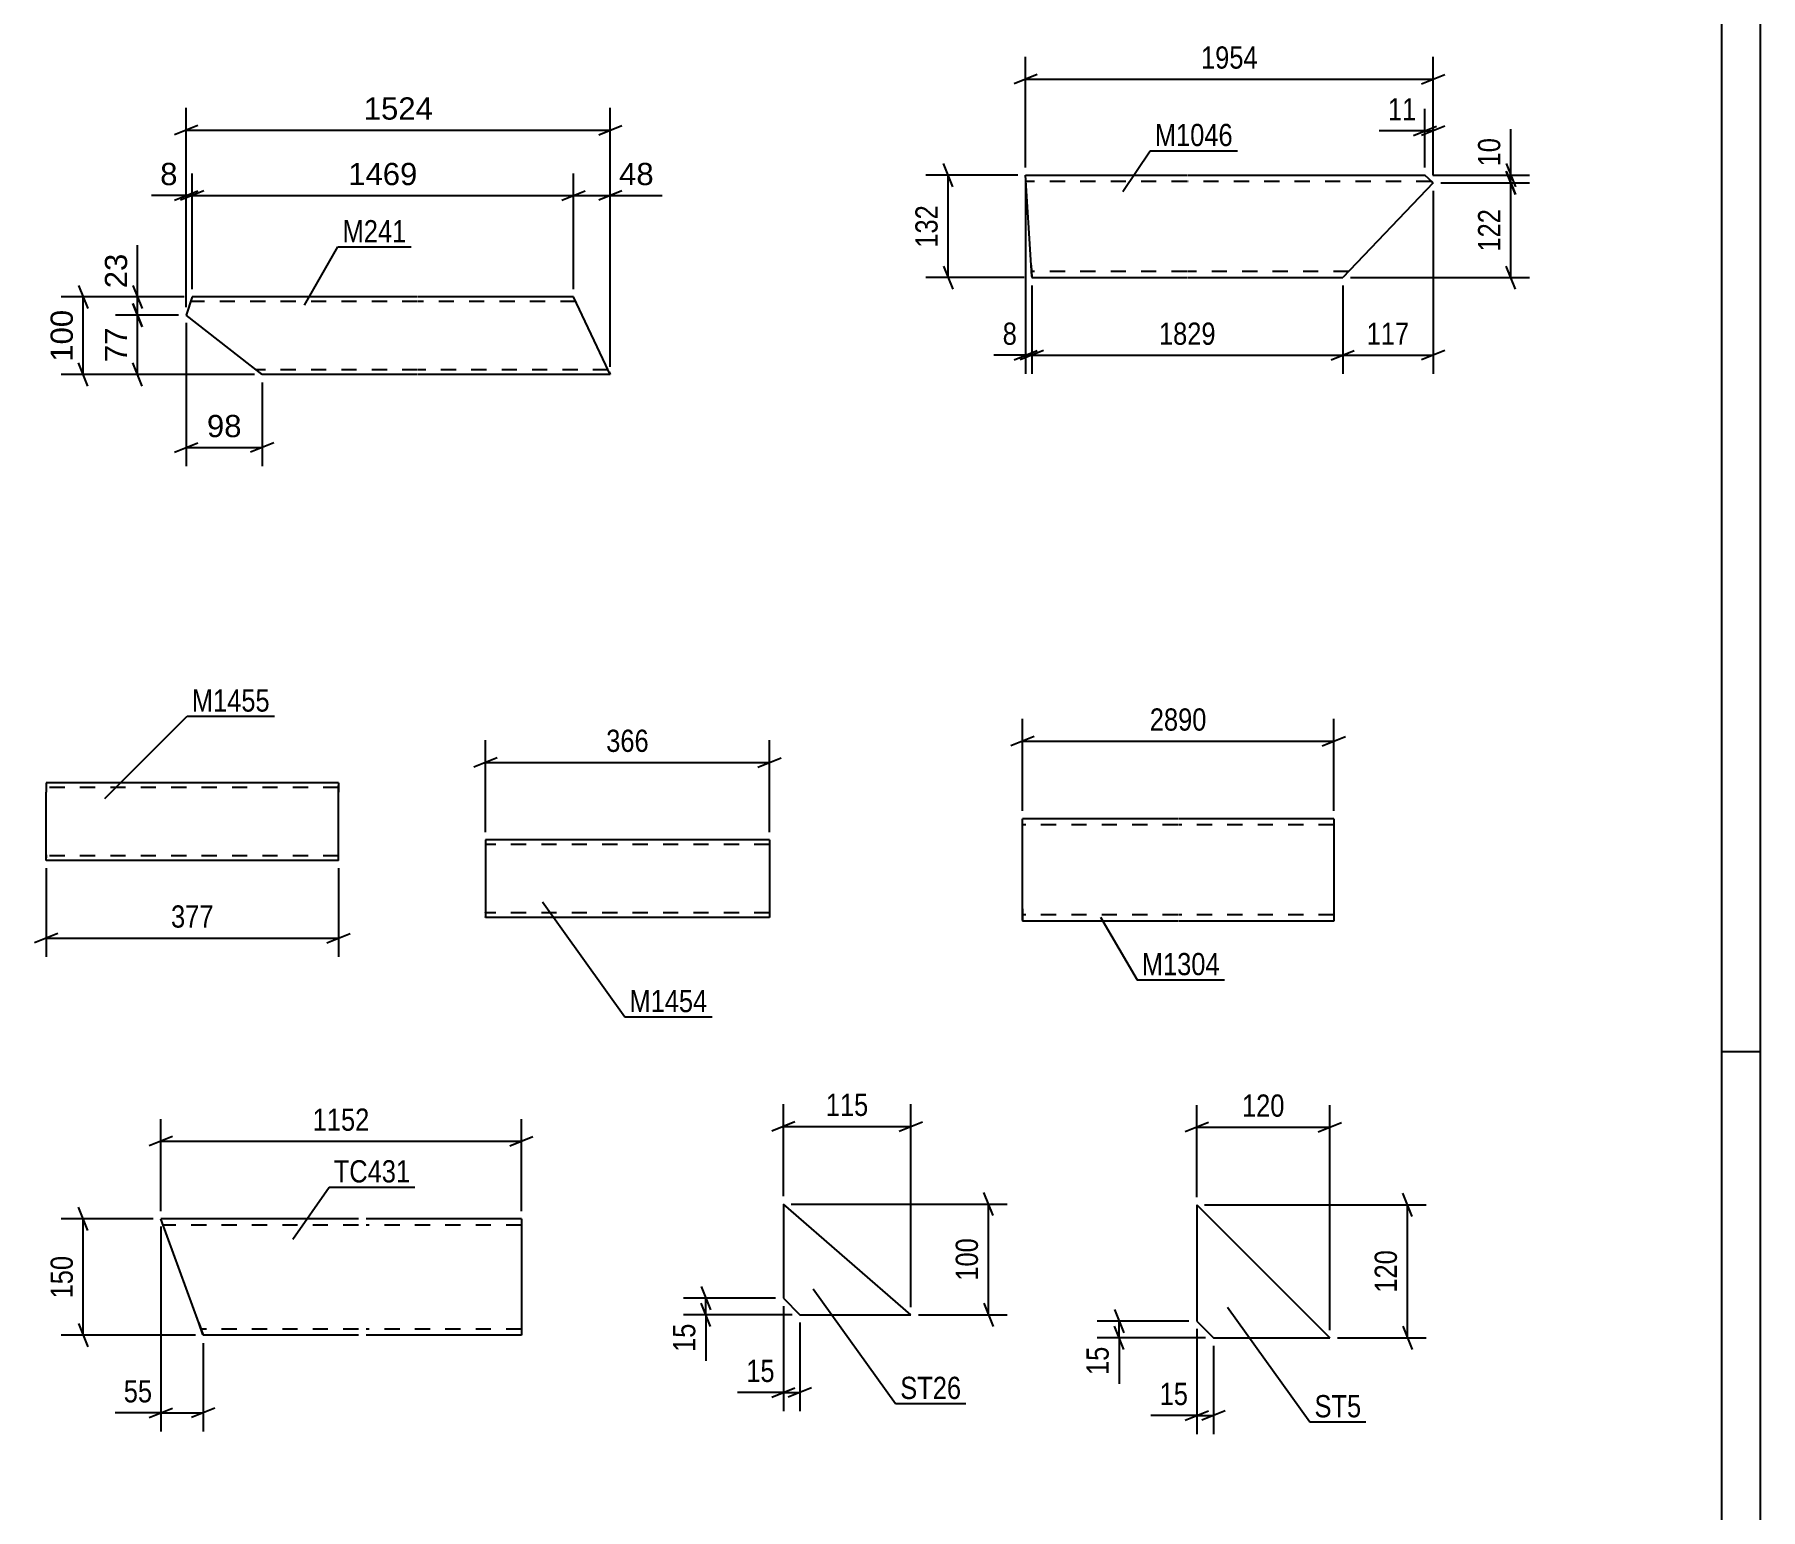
# Model space of a CAD drawing. Header units: millimetres. Extents: x 0 to 1189, y 0 to 841.
# Drawn here: x 966.5 to 1189, y 239 to 429.1 of the extents above; entities that cross this region are included whole.
import ezdxf

# ---------------------------------------------------------------- set-up
doc = ezdxf.new("R2010")
doc.units = ezdxf.units.MM
doc.linetypes.add('DXK_LINE_DOT2', pattern=[3.9198, 1.9599, -1.9599])
doc.styles.add('Arial', font='arial.ttf', dxfattribs={"height": 0.2})
doc.styles.add('Arial Narrow', font='ARIALN.TTF', dxfattribs={"height": 0.2})

# ---------------------------------------------------------------- blocks, each defined once
blk = doc.blocks.new('Unknown-348435271-1132')
at = {"color": 5, "linetype": 'Continuous'}
for p, q in [((1189, 0), (1189, 841)), ((1184, 5), (1184, 836)), ((1189, 298), (1184, 298))]:
    blk.add_line(p, q, dxfattribs=at)
blk = doc.blocks.new('Part-348435271-19402 - 19401')
at = {"color": 2, "linetype": 'Continuous'}
for p, q in [((1095, 399.33), (1094.29, 410.93)), ((1094.29, 410.93), (1115.05, 410.93)), ((1115.15, 410.93), (1145.76, 410.93)), ((1146.83, 409.95), (1135.15, 397.73)), ((1146.25, 410.47), (1145.76, 410.93)), ((1146.83, 409.95), (1146.25, 410.47)), ((1095, 399.33), (1095.1, 397.73)), ((1095.1, 397.73), (1115.05, 397.73)), ((1115.15, 397.73), (1135.15, 397.73))]:
    blk.add_line(p, q, dxfattribs=at)
at = {"color": 7, "linetype": 'DXK_LINE_DOT2'}
for p, q in [((1115.05, 410.13), (1094.34, 410.13)), ((1146.6, 410.13), (1115.15, 410.13)), ((1146.81, 409.93), (1146.6, 410.13)), ((1146.83, 409.95), (1146.81, 409.93)), ((1146.81, 409.93), (1146.83, 409.95)), ((1095.09, 397.86), (1095, 399.33)), ((1095.05, 398.53), (1095.05, 398.6)), ((1115.05, 398.53), (1095.05, 398.53)), ((1135.92, 398.53), (1115.15, 398.53))]:
    blk.add_line(p, q, dxfattribs=at)
blk = doc.blocks.new('Part-348435271-19422 - 19421')
at = {"color": 2, "linetype": 'Continuous'}
for p, q in [((1063.06, 278.38), (1063.06, 266.24)), ((1079.49, 264.1), (1063.06, 278.38)), ((1063.06, 266.24), (1065.2, 264.1)), ((1065.2, 264.1), (1079.49, 264.1))]:
    blk.add_line(p, q, dxfattribs=at)
blk = doc.blocks.new('Part-348435271-19221 - 19220')
at = {"color": 2, "linetype": 'Continuous'}
for p, q in [((1113.9, 328.02), (1093.9, 328.02)), ((1093.9, 316.42), (1093.9, 328.02)), ((1134, 328.02), (1114, 328.02)), ((1134, 328.02), (1134, 314.82)), ((1093.9, 316.42), (1093.9, 314.82)), ((1113.9, 314.82), (1093.9, 314.82)), ((1134, 314.82), (1114, 314.82))]:
    blk.add_line(p, q, dxfattribs=at)
at = {"color": 7, "linetype": 'DXK_LINE_DOT2'}
for p, q in [((1113.9, 327.22), (1093.9, 327.22)), ((1134, 327.22), (1114, 327.22)), ((1093.9, 314.94), (1093.9, 316.42)), ((1093.9, 315.62), (1093.9, 315.68)), ((1113.9, 315.62), (1093.9, 315.62)), ((1134, 315.62), (1114, 315.62)), ((1134, 315.62), (1134, 315.68))]:
    blk.add_line(p, q, dxfattribs=at)
blk = doc.blocks.new('Part-348435271-19252 - 19251')
at = {"color": 2, "linetype": 'Continuous'}
for p, q in [((1008.29, 276.47), (982.83, 276.47)), ((987.71, 263.07), (982.83, 276.47)), ((1029.29, 276.47), (1009.29, 276.47)), ((1029.29, 276.47), (1029.29, 261.47)), ((987.71, 263.07), (988.29, 261.47)), ((1008.29, 261.47), (988.29, 261.47)), ((1029.29, 261.47), (1009.29, 261.47))]:
    blk.add_line(p, q, dxfattribs=at)
at = {"color": 7, "linetype": 'DXK_LINE_DOT2'}
for p, q in [((1008.29, 275.67), (983.12, 275.67)), ((1029.29, 275.67), (1009.29, 275.67)), ((988.25, 261.59), (987.71, 263.07)), ((988, 262.27), (987.98, 262.33)), ((1008.29, 262.27), (988, 262.27)), ((1029.29, 262.27), (1009.29, 262.27)), ((1029.29, 262.27), (1029.29, 262.33))]:
    blk.add_line(p, q, dxfattribs=at)
blk = doc.blocks.new('Part-348435271-19298 - 19297')
at = {"color": 2, "linetype": 'Continuous'}
for p, q in [((1116.34, 278.28), (1116.34, 263.28)), ((1116.34, 278.28), (1133.49, 261.13)), ((1116.34, 263.28), (1118.49, 261.13)), ((1118.49, 261.13), (1133.49, 261.13))]:
    blk.add_line(p, q, dxfattribs=at)
blk = doc.blocks.new('Part-348435271-19366 - 19365')
at = {"color": 2, "linetype": 'Continuous'}
for p, q in [((968.05, 332.64), (968.05, 331.44)), ((1005.72, 332.64), (968.05, 332.64)), ((1005.72, 332.64), (1005.72, 332.55)), ((1005.72, 332.55), (1005.72, 331.44)), ((968.05, 323.38), (968.05, 331.44)), ((1005.72, 322.64), (1005.72, 331.44)), ((968.05, 322.73), (968.05, 323.38)), ((968.05, 322.64), (968.05, 322.73)), ((1005.72, 322.64), (968.05, 322.64))]:
    blk.add_line(p, q, dxfattribs=at)
at = {"color": 7, "linetype": 'DXK_LINE_DOT2'}
for p, q in [((1005.72, 332.04), (968.05, 332.04)), ((1005.72, 332.64), (1005.72, 332.64)), ((1005.72, 331.44), (1005.72, 332.29)), ((968.05, 323.38), (968.05, 322.99)), ((968.05, 323.24), (968.05, 323.29)), ((1005.72, 323.24), (968.05, 323.24)), ((968.05, 322.64), (968.05, 322.64)), ((1005.72, 323.24), (1005.72, 323.29))]:
    blk.add_line(p, q, dxfattribs=at)
blk = doc.blocks.new('Part-348435271-19378 - 19377')
at = {"color": 2, "linetype": 'Continuous'}
for p, q in [((1061.27, 325.28), (1024.67, 325.28)), ((1024.67, 325.28), (1024.67, 315.37)), ((1061.27, 325.28), (1061.27, 315.28)), ((1024.67, 315.28), (1024.67, 315.37)), ((1061.27, 315.28), (1024.67, 315.28))]:
    blk.add_line(p, q, dxfattribs=at)
at = {"color": 7, "linetype": 'DXK_LINE_DOT2'}
for p, q in [((1061.27, 324.68), (1024.67, 324.68)), ((1024.67, 315.88), (1024.67, 315.92)), ((1061.27, 315.88), (1061.27, 315.92)), ((1061.27, 315.88), (1024.67, 315.88))]:
    blk.add_line(p, q, dxfattribs=at)
blk = doc.blocks.new('Part-348435271-21969 - 21968')
at = {"color": 2, "linetype": 'Continuous'}
for p, q in [((986.85, 395.24), (986.09, 392.91)), ((1015.9, 395.24), (986.85, 395.24)), ((1036, 395.24), (1016, 395.24)), ((1040.19, 386.44), (1036, 395.24)), ((994.36, 386.44), (986.09, 392.91)), ((995.9, 385.24), (994.36, 386.44)), ((1015.9, 385.24), (995.9, 385.24)), ((1040.76, 385.24), (1016, 385.24)), ((1040.76, 385.24), (1040.19, 386.44))]:
    blk.add_line(p, q, dxfattribs=at)
at = {"color": 7, "linetype": 'DXK_LINE_DOT2'}
for p, q in [((1015.9, 394.64), (986.66, 394.64)), ((1036.28, 394.64), (1016, 394.64)), ((995.78, 385.33), (994.36, 386.44)), ((1015.9, 385.84), (995.13, 385.84)), ((1040.48, 385.84), (1016, 385.84)), ((1040.59, 385.59), (1040.76, 385.24))]:
    blk.add_line(p, q, dxfattribs=at)
blk = doc.blocks.new('StraightDimension-348435271-19905 - 19401')
at = {"color": 7, "linetype": 'Continuous'}
for p, q in [((1094.29, 411.93), (1094.29, 426.16)), ((1146.81, 410.93), (1146.81, 426.16)), ((1095.79, 423.91), (1092.79, 422.71)), ((1094.29, 423.31), (1146.81, 423.31)), ((1145.31, 422.71), (1148.31, 423.91))]:
    blk.add_line(p, q, dxfattribs=at)
at = {"color": 0}
blk.add_wipeout([(1124.81, 424.06), (1124.81, 428.26), (1116.29, 428.26), (1116.29, 424.06)], dxfattribs=at)
at = {"color": 3, "style": 'Arial Narrow'}
blk.add_text('1954', height=2.863, dxfattribs=at).set_placement((1116.89, 424.66))
blk = doc.blocks.new('StraightDimension-348435271-22893 - 19401')
at = {"color": 7, "linetype": 'Continuous'}
for p, q in [((1095.1, 396.73), (1095.1, 385.33)), ((1135.15, 396.73), (1135.15, 385.33)), ((1096.6, 388.33), (1093.6, 387.13)), ((1095.1, 387.73), (1135.15, 387.73)), ((1133.65, 387.13), (1136.65, 388.33))]:
    blk.add_line(p, q, dxfattribs=at)
at = {"color": 0}
blk.add_wipeout([(1119.38, 388.48), (1119.38, 392.68), (1110.87, 392.68), (1110.87, 388.48)], dxfattribs=at)
at = {"color": 3, "style": 'Arial Narrow'}
blk.add_text('1829', height=2.863, dxfattribs=at).set_placement((1111.47, 389.08))
blk = doc.blocks.new('StraightDimension-348435271-22756 - 19401')
at = {"color": 7, "linetype": 'Continuous'}
for p, q in [((1156.21, 412.43), (1157.41, 409.43)), ((1146.76, 410.93), (1159.21, 410.93)), ((1147.81, 409.93), (1159.21, 409.93)), ((1157.41, 408.43), (1156.21, 411.43)), ((1156.81, 409.93), (1156.81, 410.93))]:
    blk.add_line(p, q, dxfattribs=at)
at = {"color": 0}
blk.add_wipeout([(1156.06, 416.32), (1151.86, 416.32), (1151.86, 411.46), (1156.06, 411.46)], dxfattribs=at)
at = {"color": 7, "linetype": 'Continuous'}
blk.add_line((1156.81, 410.93), (1156.81, 416.84), dxfattribs=at)
blk.add_line((1156.81, 410.93), (1156.81, 416.84), dxfattribs=at)
at = {"color": 3, "style": 'Arial Narrow'}
blk.add_text('10', height=2.863, rotation=90.0002, dxfattribs=at).set_placement((1155.46, 412.06))
blk = doc.blocks.new('StraightDimension-348435271-19887 - 19401')
at = {"color": 7, "linetype": 'Continuous'}
for p, q in [((1145.76, 411.93), (1145.76, 419.49)), ((1146.81, 410.93), (1146.81, 419.49)), ((1144.26, 416.04), (1147.26, 417.24)), ((1148.31, 417.24), (1145.31, 416.04)), ((1145.76, 416.64), (1146.81, 416.64))]:
    blk.add_line(p, q, dxfattribs=at)
at = {"color": 0}
blk.add_wipeout([(1145.24, 417.39), (1145.24, 421.59), (1140.38, 421.59), (1140.38, 417.39)], dxfattribs=at)
at = {"color": 7, "linetype": 'Continuous'}
blk.add_line((1145.76, 416.64), (1139.85, 416.64), dxfattribs=at)
blk.add_line((1145.76, 416.64), (1139.85, 416.64), dxfattribs=at)
at = {"color": 3, "style": 'Arial Narrow'}
blk.add_text('11', height=2.863, dxfattribs=at).set_placement((1140.98, 417.99))
blk = doc.blocks.new('StraightDimension-348435271-19899 - 19401')
at = {"color": 7, "linetype": 'Continuous'}
for p, q in [((1084.89, 409.43), (1083.69, 412.43)), ((1093.29, 410.93), (1081.44, 410.93)), ((1084.29, 397.73), (1084.29, 410.93)), ((1083.69, 399.23), (1084.89, 396.23)), ((1094.1, 397.73), (1081.44, 397.73))]:
    blk.add_line(p, q, dxfattribs=at)
at = {"color": 0}
blk.add_wipeout([(1083.54, 407.68), (1079.34, 407.68), (1079.34, 400.99), (1083.54, 400.99)], dxfattribs=at)
at = {"color": 3, "style": 'Arial Narrow'}
blk.add_text('132', height=2.863, rotation=90.0002, dxfattribs=at).set_placement((1082.94, 401.59))
blk = doc.blocks.new('StraightDimension-348435271-22757 - 19401')
at = {"color": 7, "linetype": 'Continuous'}
for p, q in [((1147.81, 409.93), (1159.21, 409.93)), ((1156.21, 411.43), (1157.41, 408.43)), ((1156.81, 397.73), (1156.81, 409.93)), ((1157.41, 396.23), (1156.21, 399.23)), ((1136.15, 397.73), (1159.21, 397.73))]:
    blk.add_line(p, q, dxfattribs=at)
at = {"color": 0}
blk.add_wipeout([(1156.06, 407.17), (1151.86, 407.17), (1151.86, 400.49), (1156.06, 400.49)], dxfattribs=at)
at = {"color": 3, "style": 'Arial Narrow'}
blk.add_text('122', height=2.863, rotation=90.0002, dxfattribs=at).set_placement((1155.46, 401.09))
blk = doc.blocks.new('StraightDimension-348435271-22892 - 19401')
at = {"color": 7, "linetype": 'Continuous'}
for p, q in [((1146.81, 408.93), (1146.81, 385.33)), ((1135.15, 396.73), (1135.15, 385.33)), ((1133.65, 387.13), (1136.65, 388.33)), ((1135.15, 387.73), (1146.81, 387.73)), ((1148.31, 388.33), (1145.31, 387.13))]:
    blk.add_line(p, q, dxfattribs=at)
at = {"color": 0}
blk.add_wipeout([(1144.32, 388.48), (1144.32, 392.68), (1137.64, 392.68), (1137.64, 388.48)], dxfattribs=at)
at = {"color": 3, "style": 'Arial Narrow'}
blk.add_text('117', height=2.863, dxfattribs=at).set_placement((1138.24, 389.08))
blk = doc.blocks.new('StraightDimension-348435271-22894 - 19401')
at = {"color": 7, "linetype": 'Continuous'}
for p, q in [((1094.29, 409.93), (1094.29, 385.33)), ((1095.1, 396.73), (1095.1, 385.33)), ((1092.79, 387.13), (1095.79, 388.33)), ((1096.6, 388.33), (1093.6, 387.13)), ((1094.29, 387.73), (1095.1, 387.73))]:
    blk.add_line(p, q, dxfattribs=at)
at = {"color": 0}
blk.add_wipeout([(1093.76, 388.48), (1093.76, 392.68), (1090.73, 392.68), (1090.73, 388.48)], dxfattribs=at)
at = {"color": 7, "linetype": 'Continuous'}
blk.add_line((1094.29, 387.73), (1090.21, 387.73), dxfattribs=at)
blk.add_line((1094.29, 387.73), (1090.21, 387.73), dxfattribs=at)
at = {"color": 3, "style": 'Arial Narrow'}
blk.add_text('8', height=2.86, dxfattribs=at).set_placement((1091.33, 389.08))
blk = doc.blocks.new('StraightDimension-348435271-19975 - 19421')
at = {"color": 7, "linetype": 'Continuous'}
for p, q in [((1064.06, 278.38), (1091.89, 278.38)), ((1090.09, 276.88), (1088.89, 279.88)), ((1089.49, 264.1), (1089.49, 278.38)), ((1088.89, 265.6), (1090.09, 262.6)), ((1080.49, 264.1), (1091.89, 264.1))]:
    blk.add_line(p, q, dxfattribs=at)
at = {"color": 0}
blk.add_wipeout([(1088.74, 274.58), (1084.54, 274.58), (1084.54, 267.9), (1088.74, 267.9)], dxfattribs=at)
at = {"color": 3, "style": 'Arial Narrow'}
blk.add_text('100', height=2.863, rotation=90.0002, dxfattribs=at).set_placement((1088.14, 268.5))
blk = doc.blocks.new('StraightDimension-348435271-19963 - 19421')
at = {"color": 7, "linetype": 'Continuous'}
for p, q in [((1063.06, 265.24), (1063.06, 251.7)), ((1065.2, 263.1), (1065.2, 251.7)), ((1061.56, 253.5), (1064.56, 254.7)), ((1063.06, 254.1), (1065.2, 254.1)), ((1066.7, 254.7), (1063.7, 253.5))]:
    blk.add_line(p, q, dxfattribs=at)
at = {"color": 0}
blk.add_wipeout([(1062.54, 254.85), (1062.54, 259.05), (1057.68, 259.05), (1057.68, 254.85)], dxfattribs=at)
at = {"color": 7, "linetype": 'Continuous'}
blk.add_line((1063.06, 254.1), (1057.15, 254.1), dxfattribs=at)
blk.add_line((1063.06, 254.1), (1057.15, 254.1), dxfattribs=at)
at = {"color": 3, "style": 'Arial Narrow'}
blk.add_text('15', height=2.863, dxfattribs=at).set_placement((1058.28, 255.45))
blk = doc.blocks.new('StraightDimension-348435271-19967 - 19421')
at = {"color": 7, "linetype": 'Continuous'}
for p, q in [((1063.06, 279.38), (1063.06, 291.23)), ((1079.49, 265.1), (1079.49, 291.23)), ((1064.56, 288.98), (1061.56, 287.78)), ((1063.06, 288.38), (1079.49, 288.38)), ((1077.99, 287.78), (1080.99, 288.98))]:
    blk.add_line(p, q, dxfattribs=at)
at = {"color": 0}
blk.add_wipeout([(1074.62, 289.13), (1074.62, 293.33), (1067.93, 293.33), (1067.93, 289.13)], dxfattribs=at)
at = {"color": 3, "style": 'Arial Narrow'}
blk.add_text('115', height=2.863, dxfattribs=at).set_placement((1068.53, 289.73))
blk = doc.blocks.new('StraightDimension-348435271-19971 - 19421')
at = {"color": 7, "linetype": 'Continuous'}
for p, q in [((1052.46, 267.74), (1053.66, 264.74)), ((1062.06, 266.24), (1050.21, 266.24)), ((1053.66, 262.6), (1052.46, 265.6)), ((1053.06, 264.1), (1053.06, 266.24)), ((1064.2, 264.1), (1050.21, 264.1))]:
    blk.add_line(p, q, dxfattribs=at)
at = {"color": 0}
blk.add_wipeout([(1052.31, 263.57), (1048.11, 263.57), (1048.11, 258.72), (1052.31, 258.72)], dxfattribs=at)
at = {"color": 7, "linetype": 'Continuous'}
blk.add_line((1053.06, 264.1), (1053.06, 258.19), dxfattribs=at)
blk.add_line((1053.06, 264.1), (1053.06, 258.19), dxfattribs=at)
at = {"color": 3, "style": 'Arial Narrow'}
blk.add_text('15', height=2.863, rotation=90.0002, dxfattribs=at).set_placement((1051.71, 259.32))
blk = doc.blocks.new('StraightDimension-348435271-19517 - 19220')
at = {"color": 7, "linetype": 'Continuous'}
for p, q in [((1093.9, 329.02), (1093.9, 340.87)), ((1134, 329.02), (1134, 340.87)), ((1095.4, 338.62), (1092.4, 337.42)), ((1132.5, 337.42), (1135.5, 338.62)), ((1093.9, 338.02), (1134, 338.02))]:
    blk.add_line(p, q, dxfattribs=at)
at = {"color": 0}
blk.add_wipeout([(1118.2, 338.77), (1118.2, 342.97), (1109.69, 342.97), (1109.69, 338.77)], dxfattribs=at)
at = {"color": 3, "style": 'Arial Narrow'}
blk.add_text('2890', height=2.863, dxfattribs=at).set_placement((1110.29, 339.37))
blk = doc.blocks.new('StraightDimension-348435271-19603 - 19251')
at = {"color": 7, "linetype": 'Continuous'}
for p, q in [((982.83, 277.47), (982.83, 289.32)), ((1029.29, 277.47), (1029.29, 289.32)), ((984.33, 287.07), (981.33, 285.87)), ((1027.79, 285.87), (1030.79, 287.07)), ((982.83, 286.47), (1029.29, 286.47))]:
    blk.add_line(p, q, dxfattribs=at)
at = {"color": 0}
blk.add_wipeout([(1010.32, 287.22), (1010.32, 291.42), (1001.8, 291.42), (1001.8, 287.22)], dxfattribs=at)
at = {"color": 3, "style": 'Arial Narrow'}
blk.add_text('1152', height=2.863, dxfattribs=at).set_placement((1002.4, 287.82))
blk = doc.blocks.new('StraightDimension-348435271-19593 - 19251')
at = {"color": 7, "linetype": 'Continuous'}
for p, q in [((982.83, 275.47), (982.83, 249.07)), ((988.29, 260.47), (988.29, 249.07)), ((981.33, 250.87), (984.33, 252.07)), ((982.83, 251.47), (988.29, 251.47)), ((989.79, 252.07), (986.79, 250.87))]:
    blk.add_line(p, q, dxfattribs=at)
at = {"color": 0}
blk.add_wipeout([(982.31, 252.22), (982.31, 256.42), (977.45, 256.42), (977.45, 252.22)], dxfattribs=at)
at = {"color": 7, "linetype": 'Continuous'}
blk.add_line((982.83, 251.47), (976.92, 251.47), dxfattribs=at)
blk.add_line((982.83, 251.47), (976.92, 251.47), dxfattribs=at)
at = {"color": 3, "style": 'Arial Narrow'}
blk.add_text('55', height=2.863, dxfattribs=at).set_placement((978.05, 252.82))
blk = doc.blocks.new('StraightDimension-348435271-19597 - 19251')
at = {"color": 7, "linetype": 'Continuous'}
for p, q in [((981.83, 276.47), (969.98, 276.47)), ((973.43, 274.97), (972.23, 277.97)), ((972.83, 261.47), (972.83, 276.47)), ((972.23, 262.97), (973.43, 259.97)), ((987.29, 261.47), (969.98, 261.47))]:
    blk.add_line(p, q, dxfattribs=at)
at = {"color": 0}
blk.add_wipeout([(972.08, 272.31), (967.88, 272.31), (967.88, 265.62), (972.08, 265.62)], dxfattribs=at)
at = {"color": 3, "style": 'Arial Narrow'}
blk.add_text('150', height=2.863, rotation=90.0002, dxfattribs=at).set_placement((971.48, 266.22))
blk = doc.blocks.new('StraightDimension-348435271-19744 - 19297')
at = {"color": 7, "linetype": 'Continuous'}
for p, q in [((1105.74, 264.78), (1106.94, 261.78)), ((1115.34, 263.28), (1103.49, 263.28)), ((1106.94, 259.63), (1105.74, 262.63)), ((1106.34, 261.13), (1106.34, 263.28)), ((1117.49, 261.13), (1103.49, 261.13))]:
    blk.add_line(p, q, dxfattribs=at)
at = {"color": 0}
blk.add_wipeout([(1105.59, 260.61), (1101.39, 260.61), (1101.39, 255.75), (1105.59, 255.75)], dxfattribs=at)
at = {"color": 7, "linetype": 'Continuous'}
blk.add_line((1106.34, 261.13), (1106.34, 255.23), dxfattribs=at)
blk.add_line((1106.34, 261.13), (1106.34, 255.23), dxfattribs=at)
at = {"color": 3, "style": 'Arial Narrow'}
blk.add_text('15', height=2.863, rotation=90.0002, dxfattribs=at).set_placement((1104.99, 256.35))
blk = doc.blocks.new('StraightDimension-348435271-19736 - 19297')
at = {"color": 7, "linetype": 'Continuous'}
for p, q in [((1116.34, 262.28), (1116.34, 248.73)), ((1118.49, 260.13), (1118.49, 248.73)), ((1114.84, 250.53), (1117.84, 251.73)), ((1119.99, 251.73), (1116.99, 250.53)), ((1116.34, 251.13), (1118.49, 251.13))]:
    blk.add_line(p, q, dxfattribs=at)
at = {"color": 0}
blk.add_wipeout([(1115.82, 251.88), (1115.82, 256.08), (1110.96, 256.08), (1110.96, 251.88)], dxfattribs=at)
at = {"color": 7, "linetype": 'Continuous'}
blk.add_line((1116.34, 251.13), (1110.44, 251.13), dxfattribs=at)
blk.add_line((1116.34, 251.13), (1110.44, 251.13), dxfattribs=at)
at = {"color": 3, "style": 'Arial Narrow'}
blk.add_text('15', height=2.863, dxfattribs=at).set_placement((1111.56, 252.48))
blk = doc.blocks.new('StraightDimension-348435271-19748 - 19297')
at = {"color": 7, "linetype": 'Continuous'}
for p, q in [((1117.34, 278.28), (1145.89, 278.28)), ((1144.09, 276.78), (1142.89, 279.78)), ((1143.49, 261.13), (1143.49, 278.28)), ((1142.89, 262.63), (1144.09, 259.63)), ((1134.49, 261.13), (1145.89, 261.13))]:
    blk.add_line(p, q, dxfattribs=at)
at = {"color": 0}
blk.add_wipeout([(1142.74, 273.05), (1138.54, 273.05), (1138.54, 266.36), (1142.74, 266.36)], dxfattribs=at)
at = {"color": 3, "style": 'Arial Narrow'}
blk.add_text('120', height=2.863, rotation=90.0002, dxfattribs=at).set_placement((1142.14, 266.96))
blk = doc.blocks.new('StraightDimension-348435271-19740 - 19297')
at = {"color": 7, "linetype": 'Continuous'}
for p, q in [((1116.34, 279.28), (1116.34, 291.13)), ((1133.49, 262.13), (1133.49, 291.13)), ((1117.84, 288.88), (1114.84, 287.68)), ((1116.34, 288.28), (1133.49, 288.28)), ((1131.99, 287.68), (1134.99, 288.88))]:
    blk.add_line(p, q, dxfattribs=at)
at = {"color": 0}
blk.add_wipeout([(1128.26, 289.03), (1128.26, 293.23), (1121.57, 293.23), (1121.57, 289.03)], dxfattribs=at)
at = {"color": 3, "style": 'Arial Narrow'}
blk.add_text('120', height=2.863, dxfattribs=at).set_placement((1122.17, 289.63))
blk = doc.blocks.new('StraightDimension-348435271-19835 - 19365')
at = {"color": 7, "linetype": 'Continuous'}
for p, q in [((968.05, 321.64), (968.05, 310.24)), ((1005.72, 321.64), (1005.72, 310.24)), ((969.55, 313.24), (966.55, 312.04)), ((968.05, 312.64), (1005.72, 312.64)), ((1004.22, 312.04), (1007.22, 313.24))]:
    blk.add_line(p, q, dxfattribs=at)
at = {"color": 0}
blk.add_wipeout([(990.23, 313.39), (990.23, 317.59), (983.54, 317.59), (983.54, 313.39)], dxfattribs=at)
at = {"color": 3, "style": 'Arial Narrow'}
blk.add_text('377', height=2.863, dxfattribs=at).set_placement((984.14, 313.99))
blk = doc.blocks.new('StraightDimension-348435271-19839 - 19377')
at = {"color": 7, "linetype": 'Continuous'}
for p, q in [((1024.67, 326.28), (1024.67, 338.13)), ((1061.27, 326.28), (1061.27, 338.13)), ((1026.17, 335.88), (1023.17, 334.68)), ((1024.67, 335.28), (1061.27, 335.28)), ((1059.77, 334.68), (1062.77, 335.88))]:
    blk.add_line(p, q, dxfattribs=at)
at = {"color": 0}
blk.add_wipeout([(1046.31, 336.03), (1046.31, 340.23), (1039.63, 340.23), (1039.63, 336.03)], dxfattribs=at)
at = {"color": 3, "style": 'Arial Narrow'}
blk.add_text('366', height=2.863, dxfattribs=at).set_placement((1040.23, 336.63))
blk = doc.blocks.new('StraightDimension-348435271-22565 - 21968')
at = {"color": 7, "linetype": 'Continuous'}
for p, q in [((986.09, 393.91), (986.09, 411.15)), ((986.85, 396.24), (986.85, 411.15)), ((984.59, 407.7), (987.59, 408.9)), ((988.35, 408.9), (985.35, 407.7)), ((986.09, 408.3), (986.85, 408.3))]:
    blk.add_line(p, q, dxfattribs=at)
at = {"color": 0}
blk.add_wipeout([(985.57, 409.05), (985.57, 413.25), (982.14, 413.25), (982.14, 409.05)], dxfattribs=at)
at = {"color": 7, "linetype": 'Continuous'}
blk.add_line((986.09, 408.3), (981.62, 408.3), dxfattribs=at)
blk.add_line((986.09, 408.3), (981.62, 408.3), dxfattribs=at)
at = {"color": 3, "style": 'Arial'}
blk.add_text('8', height=2.87, dxfattribs=at).set_placement((982.74, 409.65))
blk = doc.blocks.new('StraightDimension-348435271-22662 - 21968')
at = {"color": 7, "linetype": 'Continuous'}
for p, q in [((986.09, 393.91), (986.09, 419.59)), ((1040.76, 386.24), (1040.76, 419.59)), ((987.59, 417.34), (984.59, 416.14)), ((986.09, 416.74), (1040.76, 416.74)), ((1039.26, 416.14), (1042.26, 417.34))]:
    blk.add_line(p, q, dxfattribs=at)
at = {"color": 0}
blk.add_wipeout([(1018.47, 417.49), (1018.47, 421.69), (1008.38, 421.69), (1008.38, 417.49)], dxfattribs=at)
at = {"color": 3, "style": 'Arial'}
blk.add_text('1524', height=2.865, dxfattribs=at).set_placement((1008.98, 418.09))
blk = doc.blocks.new('StraightDimension-348435271-22564 - 21968')
at = {"color": 7, "linetype": 'Continuous'}
for p, q in [((986.85, 396.24), (986.85, 411.15)), ((1036, 396.24), (1036, 411.15)), ((988.35, 408.9), (985.35, 407.7)), ((986.85, 408.3), (1036, 408.3)), ((1034.5, 407.7), (1037.5, 408.9))]:
    blk.add_line(p, q, dxfattribs=at)
at = {"color": 0}
blk.add_wipeout([(1016.47, 409.05), (1016.47, 413.25), (1006.38, 413.25), (1006.38, 409.05)], dxfattribs=at)
at = {"color": 3, "style": 'Arial'}
blk.add_text('1469', height=2.865, dxfattribs=at).set_placement((1006.98, 409.65))
blk = doc.blocks.new('StraightDimension-348435271-22506 - 21968')
at = {"color": 7, "linetype": 'Continuous'}
for p, q in [((979.23, 396.74), (980.43, 393.74)), ((985.85, 395.24), (976.98, 395.24)), ((980.43, 391.41), (979.23, 394.41)), ((979.83, 392.91), (979.83, 395.24)), ((985.09, 392.91), (976.98, 392.91))]:
    blk.add_line(p, q, dxfattribs=at)
at = {"color": 0}
blk.add_wipeout([(979.08, 401.41), (974.88, 401.41), (974.88, 395.76), (979.08, 395.76)], dxfattribs=at)
at = {"color": 7, "linetype": 'Continuous'}
blk.add_line((979.83, 395.24), (979.83, 401.93), dxfattribs=at)
blk.add_line((979.83, 395.24), (979.83, 401.93), dxfattribs=at)
at = {"color": 3, "style": 'Arial'}
blk.add_text('23', height=2.865, rotation=90.0002, dxfattribs=at).set_placement((978.48, 396.36))
blk = doc.blocks.new('StraightDimension-348435271-22563 - 21968')
at = {"color": 7, "linetype": 'Continuous'}
for p, q in [((1036, 396.24), (1036, 411.15)), ((1040.76, 386.24), (1040.76, 411.15)), ((1034.5, 407.7), (1037.5, 408.9)), ((1036, 408.3), (1040.76, 408.3)), ((1042.26, 408.9), (1039.26, 407.7))]:
    blk.add_line(p, q, dxfattribs=at)
at = {"color": 0}
blk.add_wipeout([(1046.93, 409.05), (1046.93, 413.25), (1041.29, 413.25), (1041.29, 409.05)], dxfattribs=at)
at = {"color": 7, "linetype": 'Continuous'}
blk.add_line((1040.76, 408.3), (1047.46, 408.3), dxfattribs=at)
blk.add_line((1040.76, 408.3), (1047.46, 408.3), dxfattribs=at)
at = {"color": 3, "style": 'Arial'}
blk.add_text('48', height=2.865, dxfattribs=at).set_placement((1041.89, 409.65))
blk = doc.blocks.new('StraightDimension-348435271-22507 - 21968')
at = {"color": 7, "linetype": 'Continuous'}
for p, q in [((979.23, 394.41), (980.43, 391.41)), ((985.09, 392.91), (976.98, 392.91)), ((979.83, 385.24), (979.83, 392.91)), ((994.9, 385.24), (976.98, 385.24)), ((980.43, 383.74), (979.23, 386.74))]:
    blk.add_line(p, q, dxfattribs=at)
at = {"color": 0}
blk.add_wipeout([(979.08, 391.9), (974.88, 391.9), (974.88, 386.25), (979.08, 386.25)], dxfattribs=at)
at = {"color": 3, "style": 'Arial'}
blk.add_text('77', height=2.865, rotation=90.0002, dxfattribs=at).set_placement((978.48, 386.85))
blk = doc.blocks.new('StraightDimension-348435271-22698 - 21968')
at = {"color": 7, "linetype": 'Continuous'}
for p, q in [((986.09, 391.91), (986.09, 373.43)), ((995.9, 384.24), (995.9, 373.43)), ((984.59, 375.23), (987.59, 376.43)), ((997.4, 376.43), (994.4, 375.23)), ((986.09, 375.83), (995.9, 375.83))]:
    blk.add_line(p, q, dxfattribs=at)
at = {"color": 0}
blk.add_wipeout([(993.82, 376.58), (993.82, 380.78), (988.17, 380.78), (988.17, 376.58)], dxfattribs=at)
at = {"color": 3, "style": 'Arial'}
blk.add_text('98', height=2.865, dxfattribs=at).set_placement((988.77, 377.18))
blk = doc.blocks.new('StraightDimension-348435271-22732 - 21968')
at = {"color": 7, "linetype": 'Continuous'}
for p, q in [((972.23, 396.74), (973.43, 393.74)), ((985.85, 395.24), (969.98, 395.24)), ((972.83, 385.24), (972.83, 395.24)), ((994.9, 385.24), (969.98, 385.24)), ((973.43, 383.74), (972.23, 386.74))]:
    blk.add_line(p, q, dxfattribs=at)
at = {"color": 0}
blk.add_wipeout([(972.08, 394.17), (967.88, 394.17), (967.88, 386.3), (972.08, 386.3)], dxfattribs=at)
at = {"color": 3, "style": 'Arial'}
blk.add_text('100', height=2.865, rotation=90.0002, dxfattribs=at).set_placement((971.48, 386.9))
blk = doc.blocks.new('Mark-348435271-20048 - 19401')
at = {"color": 0}
blk.add_wipeout([(1120.99, 414.68), (1120.99, 417.68), (1110.94, 417.68), (1110.94, 414.68)], dxfattribs=at)
blk.add_wipeout([(1120.99, 414.68), (1120.99, 417.68), (1110.94, 417.68), (1110.94, 414.68)], dxfattribs=at)
at = {"color": 30, "linetype": 'Continuous'}
for p, q in [((1106.81, 408.83), (1110.34, 414.08)), ((1110.34, 414.08), (1121.59, 414.08))]:
    blk.add_line(p, q, dxfattribs=at)
at = {"color": 3, "style": 'Arial Narrow'}
blk.add_text('M1046', height=2.863, dxfattribs=at).set_placement((1110.94, 414.68))
blk = doc.blocks.new('Mark-348435271-20055 - 19421')
at = {"color": 0}
blk.add_wipeout([(1085.99, 253.26), (1085.99, 256.26), (1078.13, 256.26), (1078.13, 253.26)], dxfattribs=at)
blk.add_wipeout([(1085.99, 253.26), (1085.99, 256.26), (1078.13, 256.26), (1078.13, 253.26)], dxfattribs=at)
at = {"color": 30, "linetype": 'Continuous'}
for p, q in [((1066.92, 267.46), (1077.53, 252.66)), ((1077.53, 252.66), (1086.59, 252.66))]:
    blk.add_line(p, q, dxfattribs=at)
at = {"color": 3, "style": 'Arial Narrow'}
blk.add_text('ST26', height=2.863, dxfattribs=at).set_placement((1078.13, 253.26))
blk = doc.blocks.new('Mark-348435271-19987 - 19220')
at = {"color": 0}
blk.add_wipeout([(1119.31, 307.86), (1119.31, 310.86), (1109.26, 310.86), (1109.26, 307.86)], dxfattribs=at)
blk.add_wipeout([(1119.31, 307.86), (1119.31, 310.86), (1109.26, 310.86), (1109.26, 307.86)], dxfattribs=at)
at = {"color": 30, "linetype": 'Continuous'}
for p, q in [((1103.92, 315.32), (1108.66, 307.26)), ((1108.66, 307.26), (1119.91, 307.26))]:
    blk.add_line(p, q, dxfattribs=at)
at = {"color": 3, "style": 'Arial Narrow'}
blk.add_text('M1304', height=2.863, dxfattribs=at).set_placement((1109.26, 307.86))
blk = doc.blocks.new('Mark-348435271-19999 - 19251')
at = {"color": 0}
blk.add_wipeout([(1014.97, 281.16), (1014.97, 284.16), (1005.11, 284.16), (1005.11, 281.16)], dxfattribs=at)
blk.add_wipeout([(1014.97, 281.16), (1014.97, 284.16), (1005.11, 284.16), (1005.11, 281.16)], dxfattribs=at)
at = {"color": 30, "linetype": 'Continuous'}
for p, q in [((999.83, 273.86), (1004.51, 280.56)), ((1004.51, 280.56), (1015.57, 280.56))]:
    blk.add_line(p, q, dxfattribs=at)
at = {"color": 3, "style": 'Arial Narrow'}
blk.add_text('TC431', height=2.863, dxfattribs=at).set_placement((1005.11, 281.16))
blk = doc.blocks.new('Mark-348435271-20019 - 19297')
at = {"color": 0}
blk.add_wipeout([(1137.55, 250.9), (1137.55, 253.9), (1131.52, 253.9), (1131.52, 250.9)], dxfattribs=at)
blk.add_wipeout([(1137.55, 250.9), (1137.55, 253.9), (1131.52, 253.9), (1131.52, 250.9)], dxfattribs=at)
at = {"color": 30, "linetype": 'Continuous'}
for p, q in [((1120.31, 265.1), (1130.92, 250.3)), ((1130.92, 250.3), (1138.15, 250.3))]:
    blk.add_line(p, q, dxfattribs=at)
at = {"color": 3, "style": 'Arial Narrow'}
blk.add_text('ST5', height=2.863, dxfattribs=at).set_placement((1131.52, 250.9))
blk = doc.blocks.new('Mark-348435271-20035 - 19365')
at = {"color": 0}
blk.add_wipeout([(996.87, 341.82), (996.87, 344.82), (986.82, 344.82), (986.82, 341.82)], dxfattribs=at)
blk.add_wipeout([(996.87, 341.82), (996.87, 344.82), (986.82, 344.82), (986.82, 341.82)], dxfattribs=at)
at = {"color": 30, "linetype": 'Continuous'}
for p, q in [((975.61, 330.61), (986.22, 341.22)), ((986.22, 341.22), (997.47, 341.22))]:
    blk.add_line(p, q, dxfattribs=at)
at = {"color": 3, "style": 'Arial Narrow'}
blk.add_text('M1455', height=2.863, dxfattribs=at).set_placement((986.82, 341.82))
blk = doc.blocks.new('Mark-348435271-20038 - 19377')
at = {"color": 0}
blk.add_wipeout([(1053.28, 303.1), (1053.28, 306.1), (1043.22, 306.1), (1043.22, 303.1)], dxfattribs=at)
blk.add_wipeout([(1053.28, 303.1), (1053.28, 306.1), (1043.22, 306.1), (1043.22, 303.1)], dxfattribs=at)
at = {"color": 30, "linetype": 'Continuous'}
for p, q in [((1032.02, 317.31), (1042.62, 302.5)), ((1042.62, 302.5), (1053.88, 302.5))]:
    blk.add_line(p, q, dxfattribs=at)
at = {"color": 3, "style": 'Arial Narrow'}
blk.add_text('M1454', height=2.863, dxfattribs=at).set_placement((1043.22, 303.1))
blk = doc.blocks.new('Mark-348435271-22692 - 21968')
at = {"color": 0}
blk.add_wipeout([(1014.47, 402.28), (1014.47, 405.28), (1006.25, 405.28), (1006.25, 402.28)], dxfattribs=at)
blk.add_wipeout([(1014.47, 402.28), (1014.47, 405.28), (1006.25, 405.28), (1006.25, 402.28)], dxfattribs=at)
at = {"color": 30, "linetype": 'Continuous'}
for p, q in [((1001.36, 394.2), (1005.65, 401.68)), ((1005.65, 401.68), (1015.07, 401.68))]:
    blk.add_line(p, q, dxfattribs=at)
at = {"color": 3, "style": 'Arial Narrow'}
blk.add_text('M241', height=2.863, dxfattribs=at).set_placement((1006.25, 402.28))

msp = doc.modelspace()

# ---------------------------------------------------------------- block references
for name in ['Unknown-348435271-1132', 'Part-348435271-19402 - 19401', 'Part-348435271-21969 - 21968', 'Part-348435271-19366 - 19365', 'Part-348435271-19221 - 19220', 'Part-348435271-19378 - 19377', 'Part-348435271-19422 - 19421', 'Part-348435271-19298 - 19297', 'Part-348435271-19252 - 19251']:
    msp.add_blockref(name, (0, 0))

# ---------------------------------------------------------------- next in the draw order: block references
for name in ['StraightDimension-348435271-19905 - 19401', 'StraightDimension-348435271-22565 - 21968', 'StraightDimension-348435271-22893 - 19401', 'Mark-348435271-20035 - 19365', 'StraightDimension-348435271-19517 - 19220', 'StraightDimension-348435271-19839 - 19377', 'StraightDimension-348435271-19835 - 19365', 'Mark-348435271-20038 - 19377', 'Mark-348435271-19987 - 19220', 'StraightDimension-348435271-19603 - 19251', 'StraightDimension-348435271-19975 - 19421', 'StraightDimension-348435271-19593 - 19251', 'StraightDimension-348435271-19744 - 19297']:
    msp.add_blockref(name, (0, 0))

# ---------------------------------------------------------------- next in the draw order: block references
for name in ['StraightDimension-348435271-22662 - 21968', 'Mark-348435271-20048 - 19401', 'StraightDimension-348435271-22756 - 19401', 'StraightDimension-348435271-19899 - 19401', 'Mark-348435271-19999 - 19251', 'StraightDimension-348435271-19597 - 19251', 'StraightDimension-348435271-19963 - 19421', 'StraightDimension-348435271-19736 - 19297']:
    msp.add_blockref(name, (0, 0))

# ---------------------------------------------------------------- next in the draw order: block references
for name in ['StraightDimension-348435271-19887 - 19401', 'StraightDimension-348435271-22564 - 21968', 'StraightDimension-348435271-22894 - 19401', 'StraightDimension-348435271-19967 - 19421', 'StraightDimension-348435271-19748 - 19297']:
    msp.add_blockref(name, (0, 0))

# ---------------------------------------------------------------- next in the draw order: block references
for name in ['StraightDimension-348435271-22563 - 21968', 'StraightDimension-348435271-22757 - 19401', 'Mark-348435271-22692 - 21968', 'StraightDimension-348435271-22506 - 21968', 'StraightDimension-348435271-19740 - 19297', 'StraightDimension-348435271-19971 - 19421', 'Mark-348435271-20055 - 19421']:
    msp.add_blockref(name, (0, 0))

# ---------------------------------------------------------------- next in the draw order: block references
for name in ['StraightDimension-348435271-22892 - 19401', 'StraightDimension-348435271-22507 - 21968', 'Mark-348435271-20019 - 19297']:
    msp.add_blockref(name, (0, 0))

# ---------------------------------------------------------------- next in the draw order: block references
msp.add_blockref('StraightDimension-348435271-22698 - 21968', (0, 0))

# ---------------------------------------------------------------- next in the draw order: block references
msp.add_blockref('StraightDimension-348435271-22732 - 21968', (0, 0))

doc.saveas('drawing.dxf')
